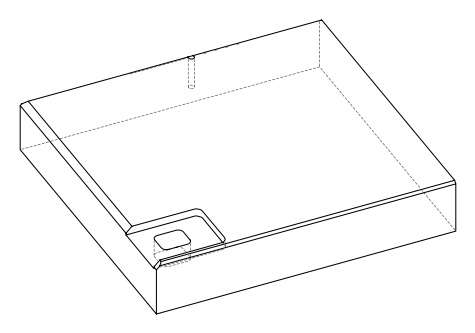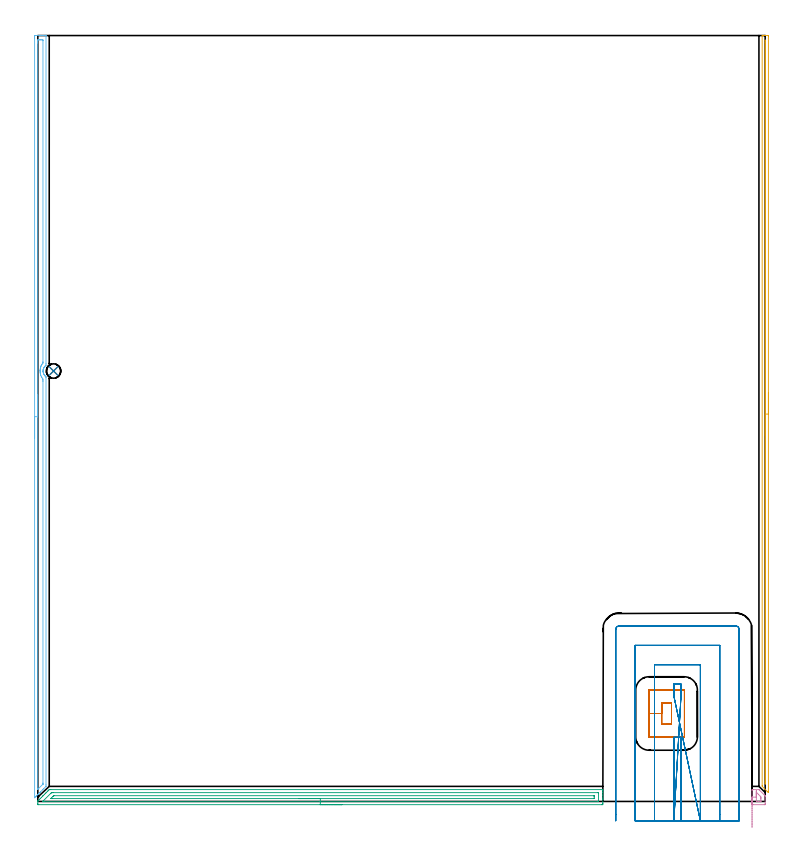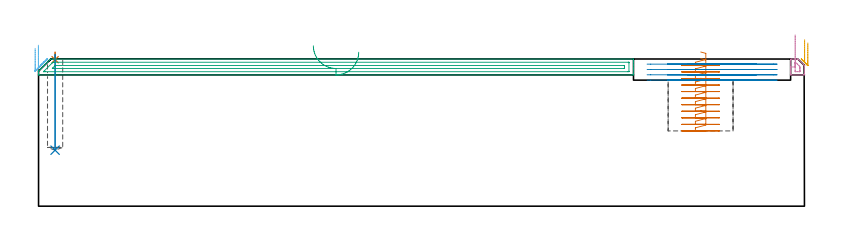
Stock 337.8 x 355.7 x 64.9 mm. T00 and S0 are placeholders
(PLAN: 8 operations, 3 tool changes, 30.1 min)
(1 SPOT_DRILL | STEP1POCKET | NXT0321_9005460120000 | 0.03 min | 0 mm3)
(2 DRILL_BLIND_HOLE_INTO_CENTER | STEP1POCKET | NXT0301_038 | 0.17 min | 1375 mm3)
(3 AREA_MILL | FG_CHAMFER_SURFACE | UGT0205_001 | 6.44 min | 6540 mm3)
(4 AREA_MILL_1 | FG_CHAMFER_SURFACE_1 | UGT0205_001 | 0.31 min | 258 mm3)
(5 AREA_MILL_2 | FG_CHAMFER_SURFACE_2 | UGT0205_001 | 5.74 min | 1470 mm3)
(6 AREA_MILL_3 | FG_CHAMFER_SURFACE_3 | UGT0205_001 | 5.83 min | 4922 mm3)
(7 MILL_RECTANGULAR_POCKET | POCKET_RECTANGULAR_STRAIGHT | NXT0201_011 | Follow Part, ap 3, ae 75% | 3.51 min | 29885 mm3)
(8 MILL_SLOT | SLOT_PARTIAL_RECTANGULAR | NXT0201_011 | Follow Part, ap 3, ae 75% | 8.1 min | 47185 mm3)
(TOOL NXT0321_9005460120000 | NC Spot Drill, 142deg, 12mm, Carbide, Uncoated | D12 PA142 FL30 Z2)
(TOOL NXT0301_038 | Carbide Drill 6.7mm [860.1-0670-034A1-MM 2214] | D6.7 PA140 FL53 Z2)
(TOOL UGT0205_001 | Chamfer Mill 20 x 3 x 45 deg. | D20 FL50 Z2)
(TOOL NXT0201_011 | ENDMILL 12mm [2P460-1200-NA 1630] | D12 FL38 Z6)
(OP 1 SPOT_DRILL)
G17 G21 G94 G90
T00 M6
G54
G17 G0 G90 X7.3 Y199.9 S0 M3
G43 Z74.9 H0
G94 G81 G98 Z64.612 F250. R67.9
G80
M5
M2
(OP 2 DRILL_BLIND_HOLE_INTO_CENTER)
G17 G21 G94 G90
T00 M6
G54
G17 G0 G90 X7.3 Y199.9 S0 M3
G43 Z74.9 H1
G94 G81 G98 Z24.7 F250. R66.9
G80
M5
M2
(OP 3 AREA_MILL)
G17 G21 G94 G90
T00 M6
G54
G17 G0 G90 X141.2 Y-1.5 S1061 M3
G43 Z74.9 H0
Z67.9
G94 G1 X141.162 Z67.029 F250.
X141.048 Z66.164
X140.859 Z65.312
X140.597 Z64.48
X140.263 Z63.674
X139.86 Z62.9
X139.392 Z62.164
X138.86 Z61.472
X138.271 Z60.829
X137.628 Z60.24
X136.936 Z59.709
X136.2 Z59.24
X135.426 Z58.837
X134.62 Z58.503
X133.788 Z58.241
X132.936 Z58.052
X132.072 Z57.938
X131.2 Z57.9
X0.399 Y-1.499 Z57.901
X0.184 Y-1.497 Z57.903
X0.003 Y-1.491 Z57.905
X0. Y-1.439 Z57.957
Y-1.078 Z58.317
Y-0.121 Z59.279
X0.01 Y0.203 Z59.602
X0.044 Y0.241 Z59.64
X0.184 Y0.385 Z59.783
X0.772 Y0.974 Z60.37
X1.115 Y1.316 Z60.715
X1.652 Y1.853 Z61.25
X2.239 Y2.44 Z61.839
X2.42 Y2.621 Z62.019
X2.531 Y2.733 Z62.13
X3.119 Y3.319 Z62.719
X3.704 Y3.905 Z63.303
X3.998 Y4.198 Z63.598
X4.656 Y4.856 Z64.255
X4.875 Y5.075 Z64.475
X5.103 Y5.303 Z64.703
X5.293 Y5.498 Z64.888
X5.997 Y5.5 Z64.9
X262.216
X262.39 Y5.498 Z64.889
X262.4 Y5.152 Z64.552
Y4.923 Z64.323
Y4.198 Z63.593
Y2.957 Z62.354
Y1.56 Z60.956
Y0.94 Z60.336
Y-0.819 Z58.578
X262.397 Y-1.078 Z58.319
X262.39 Y-1.492 Z57.905
X262.194 Y-1.496 Z57.902
X261.769 Y-1.5 Z57.9
X131.2
Y-0.086 Z59.314
X2.896
X2.42 Y-0.085 Z59.315
X2.303 Y-0.083 Z59.317
X2.201 Y-0.079 Z59.321
X2.184 Y-0.074 Z59.326
X2.187 Y-0.07 Z59.33
X2.235 Y-0.017 Z59.383
X2.288 Y0.038 Z59.438
X2.42 Y0.171 Z59.571
X5.997 Y3.747 Z63.147
X6.228 Y3.971 Z63.371
X6.326 Y4.064 Z63.464
X6.359 Y4.079 Z63.479
X6.405 Y4.081 Z63.481
X6.502 Y4.084 Z63.484
X6.892 Y4.086 Z63.486
X7.006
X260.095
X260.35 Y4.084 Z63.484
X260.381 Y4.082 Z63.482
X260.389 Y4.079 Z63.479
X260.393 Y4.072 Z63.472
X260.398 Y4.035 Z63.435
X260.399 Y4. Z63.4
X260.4 Y3.786 Z63.186
X260.399 Y0.13 Z59.53
X260.395 Y0.02 Z59.42
X260.39 Y-0.052 Z59.348
X260.385 Y-0.079 Z59.321
X259.865 Y-0.085 Z59.315
X131.2 Y-0.086 Z59.314
Y1.329 Z60.729
X6.892
X6.232 Y1.33 Z60.73
X6.168 Y1.332 Z60.732
X6.147 Y1.335 Z60.735
X6.066 Y1.355 Z60.755
X6.133 Y1.427 Z60.827
X6.262 Y1.56 Z60.96
X7.016 Y2.317 Z61.717
X7.141 Y2.44 Z61.84
X7.358 Y2.649 Z62.049
X7.374 Y2.663 Z62.063
X7.409 Y2.667 Z62.067
X7.472 Y2.67 Z62.07
X7.551 Y2.671 Z62.071
X258.27
X258.333 Y2.67 Z62.07
X258.374 Y2.667 Z62.067
X258.39 Y2.665 Z62.065
X258.391 Y2.644 Z62.044
X258.397 Y2.44 Z61.84
X258.399 Y2.235 Z61.635
X258.397 Y1.56 Z60.96
X258.394 Y1.361 Z60.761
X258.388 Y1.335 Z60.735
X258.367 Y1.333 Z60.733
X258.309 Y1.331 Z60.731
X258.191 Y1.329 Z60.729
X131.2
X130.328 Z60.767
X129.464 Z60.88
X128.612 Z61.069
X127.78 Z61.332
X126.974 Z61.665
X126.2 Z62.068
X125.464 Z62.537
X124.772 Z63.068
X124.129 Z63.657
X123.54 Z64.301
X123.008 Z64.993
X122.54 Z65.729
X122.137 Z66.502
X121.803 Z67.308
X121.541 Z68.14
X121.352 Z68.992
X121.238 Z69.857
X121.2 Z70.729
G0 Z74.9
M5
M2
(OP 4 AREA_MILL_1)
G17 G21 G94 G90
T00 M6
G54
G17 G0 G90 X331.7 Y-12.142 S1061 M3
G43 Z74.9 H0
Z61.4
G94 G1 Y-11.499 Z60.811 F250.
Y-10.807 Z60.28
Y-10.071 Z59.811
Y-9.297 Z59.408
Y-8.491 Z59.074
Y-7.659 Z58.812
Y-6.808 Z58.623
Y-5.943 Z58.509
Y-5.071 Z58.471
Y-4.2 Z58.509
Y-3.335 Z58.623
Y-2.483 Z58.812
Y-1.651 Z59.074
Y-0.845 Z59.408
Y-0.071 Z59.811
Y0.665 Z60.279
Y1.357 Z60.811
Y2. Z61.4
Y5.103 Z64.503
X331.71 Y5.493 Z64.893
X332.114 Y5.5 Z64.9
X334.75
X334.895 Y5.496 Z64.89
X335.03 Y5.371 Z64.77
X337.386 Y3.014 Z62.414
X337.59 Y2.811 Z62.208
X337.667 Y2.733 Z62.128
X337.79 Y2.605 Z62.001
X337.8 Y2.457 Z61.857
Y-1.026 Z58.374
X337.793 Y-1.493 Z57.907
X337.596 Y-1.497 Z57.903
X337.386 Y-1.5 Z57.9
X332.114
X331.706 Y-1.491 Z57.904
X331.703 Y-1.489 Z57.906
X331.701 Y-1.078 Z58.316
X331.7 Y-0.25 Z59.15
Y2. Z61.4
X333.7
Y3.319 Z62.719
Y3.49 Z62.89
X333.703 Y3.662 Z63.062
X333.71 Y4.004 Z63.404
X333.713 Y4.08 Z63.48
X333.729 Y4.081 Z63.481
X333.775 Y4.079 Z63.479
X333.871 Y4.072 Z63.472
X334.631 Y3.319 Z62.719
X334.75 Y3.2 Z62.6
X335.51 Y2.44 Z61.84
X335.629 Y2.319 Z61.719
X335.771 Y2.167 Z61.567
X335.79 Y1.903 Z61.303
X335.798 Y1.73 Z61.13
X335.8 Y1.56 Z60.96
Y1.389 Z60.789
Y0.681 Z60.081
Y0.51 Z59.91
X335.797 Y0.338 Z59.738
X335.79 Y-0.004 Z59.396
X335.787 Y-0.08 Z59.32
X335.771 Y-0.081 Z59.319
X335.724 Y-0.084 Z59.316
X335.629 Y-0.085 Z59.315
X335.516 Y-0.086 Z59.314
X334.637
X333.871 Y-0.085 Z59.315
X333.776 Y-0.084 Z59.316
X333.729 Y-0.081 Z59.319
X333.713 Y-0.08 Z59.32
X333.71 Y-0.004 Z59.396
X333.703 Y0.338 Z59.738
X333.7 Y0.51 Z59.91
Y2. Z61.4
Y2.589 Z62.043
Y3.12 Z62.735
Y3.589 Z63.471
Y3.992 Z64.245
Y4.326 Z65.051
Y4.588 Z65.883
Y4.777 Z66.735
Y4.891 Z67.599
Y4.929 Z68.471
Y4.891 Z69.343
Y4.777 Z70.207
Y4.588 Z71.059
Y4.326 Z71.891
Y3.992 Z72.697
Y3.589 Z73.471
Y3.12 Z74.207
Y2.589 Z74.899
Y2. Z75.542
M5
M2
(OP 5 AREA_MILL_2)
G17 G21 G94 G90
T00 M6
G54
G17 G0 G90 X339.3 Y189.9 S1061 M3
G43 Z74.9 H0
Z72.
G94 G1 Y189.862 Z71.128 F250.
Y189.748 Z70.264
Y189.559 Z69.412
Y189.297 Z68.58
Y188.963 Z67.774
Y188.56 Z67.
Y188.092 Z66.264
Y187.56 Z65.572
Y186.971 Z64.929
Y186.328 Z64.34
Y185.636 Z63.809
Y184.9 Z63.34
Y184.126 Z62.937
Y183.32 Z62.603
Y182.488 Z62.341
Y181.637 Z62.152
Y180.772 Z62.038
Y179.9 Z62.
Y4.348
X339.295 Y4.128 Z62.003
X339.293 Y4.118 Z62.005
X339.271 Y4.128 Z62.027
X338.924 Y4.476 Z62.375
X338.739 Y4.659 Z62.557
X336.497 Y6.903 Z64.801
X336.406 Y6.998 Z64.892
X336.4 Y7.405 Z64.9
Y355.523
X336.403 Y355.69 Z64.888
X336.444 Y355.694 Z64.847
X336.844 Y355.7 Z64.456
X337.146 Z64.153
X337.85 Z63.445
X339.091 Z62.206
X339.291 Y355.698 Z62.005
X339.3 Y355.241 Z62.
Y179.9
X337.886 Z63.414
Y9.157
X337.882 Y8.299 Z63.418
X337.881 Y8.268 Z63.419
X337.85 Y8.053 Z63.45
X337.82 Y8.299 Z63.48
X337.817 Y8.332 Z63.483
X337.814 Y9.193 Z63.486
Y352.431
X337.817 Y353.289 Z63.483
X337.818 Y353.321 Z63.482
X337.85 Y353.625 Z63.45
X337.882 Y353.289 Z63.418
X337.884 Y353.255 Z63.416
X337.886 Y352.395 Z63.414
Y179.9
Y179.028 Z63.452
Y178.164 Z63.566
Y177.312 Z63.755
Y176.48 Z64.017
Y175.674 Z64.351
Y174.9 Z64.754
Y174.164 Z65.223
Y173.472 Z65.754
Y172.829 Z66.343
Y172.24 Z66.986
Y171.709 Z67.679
Y171.24 Z68.414
Y170.837 Z69.188
Y170.503 Z69.994
Y170.241 Z70.826
Y170.052 Z71.678
Y169.938 Z72.543
Y169.9 Z73.414
G0 Z74.9
M5
M2
(OP 6 AREA_MILL_3)
G17 G21 G94 G90
T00 M6
G54
G17 G0 G90 X-1.5 Y168.7 S1061 M3
G43 Z74.9 H0
Z69.6
G94 G1 Y168.738 Z68.728 F250.
Y168.852 Z67.864
Y169.041 Z67.012
Y169.303 Z66.18
Y169.637 Z65.374
Y170.04 Z64.6
Y170.508 Z63.864
Y171.04 Z63.172
Y171.629 Z62.529
Y172.272 Z61.94
Y172.964 Z61.409
Y173.7 Z60.94
Y174.474 Z60.537
Y175.28 Z60.203
Y176.112 Z59.941
Y176.963 Z59.752
Y177.828 Z59.638
Y178.7 Z59.6
Y354.646
X-1.499 Y355.086 Z59.601
X-1.494 Y355.533 Z59.603
X-1.491 Y355.69 Z59.605
X-1.053 Y355.7 Z60.043
X0.709 Z61.804
X1.259 Z62.356
X1.591 Z62.687
X2.141 Z63.237
X2.472 Z63.567
X3.464 Z64.564
X3.798 Y355.694 Z64.888
Y355.693 Z64.889
X3.8 Y355.532 Z64.9
Y203.26
X3.795 Y202.59 Z64.894
X3.794 Y202.583
X3.527 Y202.354 Z64.626
X3.299 Y202.114 Z64.398
X3.273 Y202.083 Z64.372
X3.088 Y201.858 Z64.186
X3.059 Y201.814 Z64.157
X2.96 Y201.665 Z64.058
X2.843 Y201.462 Z63.941
X2.789 Y201.349 Z63.887
X2.74 Y201.246 Z63.838
X2.692 Y201.125 Z63.79
X2.653 Y201.025 Z63.75
X2.581 Y200.799 Z63.679
X2.529 Y200.581 Z63.623
X2.526 Y200.569 Z63.62
X2.514 Y200.502 Z63.609
X2.507 Y200.453 Z63.599
X2.496 Y200.396 Z63.59
X2.487 Y200.347 Z63.583
X2.462 Y200.125 Z63.561
X2.458 Y199.901 Z63.548
Y199.89
X2.461 Y199.81 Z63.552
X2.464 Y199.677 Z63.56
X2.472 Y199.587 Z63.571
X2.473 Y199.571 Z63.573
X2.487 Y199.45 Z63.585
X2.525 Y199.241 Z63.618
X2.528 Y199.225 Z63.621
X2.571 Y199.04 Z63.668
X2.58 Y199.003 Z63.677
X2.646 Y198.795 Z63.742
X2.649 Y198.784 Z63.745
X2.719 Y198.607 Z63.817
X2.736 Y198.562 Z63.835
X2.765 Y198.502 Z63.864
X2.84 Y198.346 Z63.937
X2.958 Y198.138 Z64.056
X3.059 Y197.983 Z64.157
X3.088 Y197.938 Z64.187
X3.123 Y197.891 Z64.222
X3.214 Y197.784 Z64.313
X3.304 Y197.677 Z64.403
X3.353 Y197.627 Z64.452
X3.501 Y197.475 Z64.6
X3.793 Y197.217 Z64.893
X3.794 Y197.209 Z64.894
X3.8 Y197.008 Z64.9
Y7.673
X3.795 Y7.003 Z64.894
X3.794 Y6.995
X2.688 Y5.887 Z63.786
X2.241 Y5.44 Z63.34
X1.199 Y4.399 Z62.298
X1.003 Y4.202 Z62.101
X0.902 Y4.101 Z62.
X0.341 Y3.541 Z61.44
X0.122 Y3.32 Z61.219
X0.009 Y3.207 Z61.106
X-0.517 Y2.683 Z60.582
X-0.759 Y2.439 Z60.337
X-0.884 Y2.314 Z60.213
X-1.332 Y1.868 Z59.767
X-1.493 Y1.716 Z59.606
X-1.499 Y1.713 Z59.6
X-1.5 Y178.7
X-0.086 Z61.014
Y352.319
X-0.085 Y353.211 Z61.015
X-0.083 Y353.299 Z61.017
X-0.074 Y353.69 Z61.026
X0.317 Y353.697 Z61.417
X0.709 Y353.699 Z61.809
X1.196 Y353.7 Z62.296
X1.591 Y353.699 Z62.691
X2.08 Y353.696 Z63.18
X2.288 Y353.69 Z63.388
X2.379 Y353.665 Z63.479
X2.384 Y353.388 Z63.484
X2.385 Y353.299 Z63.485
Y204.153
X2.38 Y203.75 Z63.48
X2.379 Y203.654 Z63.479
X2.334 Y203.591 Z63.434
X2.254 Y203.481 Z63.354
X2.088 Y203.26 Z63.188
X1.889 Y202.957 Z62.989
X1.591 Y202.412 Z62.691
X1.576 Y202.382 Z62.676
X1.569 Y202.367 Z62.669
X1.426 Y202.002 Z62.526
X1.334 Y201.734 Z62.434
X1.256 Y201.474 Z62.356
X1.153 Y201.024 Z62.253
X1.087 Y200.581 Z62.187
X1.054 Y200.27 Z62.154
X1.052 Y200.234 Z62.152
X1.046 Y199.967 Z62.146
X1.052 Y199.688 Z62.152
X1.077 Y199.315 Z62.177
X1.108 Y199.045 Z62.208
X1.15 Y198.795 Z62.25
X1.288 Y198.209 Z62.388
X1.386 Y197.901 Z62.486
X1.591 Y197.404 Z62.691
X1.794 Y197.008 Z62.894
X1.869 Y196.876 Z62.969
X2.148 Y196.443 Z63.248
X2.374 Y196.156 Z63.474
X2.379 Y196.115 Z63.479
X2.385 Y195.31 Z63.485
Y195.222
X2.386 Y8.566 Z63.486
X2.383 Y8.163 Z63.483
X2.381 Y8.063 Z63.481
X2.379 Y8.042 Z63.479
X2.369 Y8.027 Z63.469
X2.343 Y7.996 Z63.443
X2.249 Y7.899 Z63.349
X0.031 Y5.682 Z61.131
X-0.057 Y5.598 Z61.043
X-0.074 Y5.586 Z61.026
X-0.079 Y5.585 Z61.021
X-0.08 Y5.619 Z61.02
X-0.085 Y5.799 Z61.015
X-0.086 Y178.7 Z61.014
Y179.572 Z61.052
Y180.436 Z61.166
Y181.288 Z61.355
Y182.12 Z61.617
Y182.926 Z61.951
Y183.7 Z62.354
Y184.436 Z62.823
Y185.128 Z63.354
Y185.771 Z63.943
Y186.36 Z64.586
Y186.891 Z65.278
Y187.36 Z66.014
Y187.763 Z66.788
Y188.097 Z67.594
Y188.359 Z68.426
Y188.548 Z69.278
Y188.662 Z70.143
Y188.7 Z71.014
G0 Z74.9
M5
M2
(OP 7 MILL_RECTANGULAR_POCKET)
G17 G21 G94 G90
T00 M6
G54
G17 G0 G90 X292.064 Y35.8 S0 M3
G43 Z75.002 H1
Z68.002
G94 G1 X294.3 Z67.403 F250.
Y45.9 Z64.697
X289.7 Z63.464
Y40.85 Z62.111
Y35.8 F500.
X294.3
Y45.9
X289.7
Y40.85
X283.7
Y30.
G3 X283.9 Y29.8 R0.2
G1 X300.1
G3 X300.3 Y30. R0.2
G1 Y51.7
G3 X300.1 Y51.9 R0.2
G1 X283.9
G3 X283.7 Y51.7 R0.2
G1 Y40.85
Y39.85
G0 X292.064 Y35.8 Z65.111
G1 X294.3 Z64.512 F250.
Y45.9 Z61.806
X289.7 Z60.573
Y40.85 Z59.22
Y35.8 F500.
X294.3
Y45.9
X289.7
Y40.85
X283.7
Y30.
G3 X283.9 Y29.8 R0.2
G1 X300.1
G3 X300.3 Y30. R0.2
G1 Y51.7
G3 X300.1 Y51.9 R0.2
G1 X283.9
G3 X283.7 Y51.7 R0.2
G1 Y40.85
Y39.85
G0 X292.064 Y35.8 Z62.22
G1 X294.3 Z61.621 F250.
Y45.9 Z58.914
X289.7 Z57.682
Y40.85 Z56.329
Y35.8 F500.
X294.3
Y45.9
X289.7
Y40.85
X283.7
Y30.
G3 X283.9 Y29.8 R0.2
G1 X300.1
G3 X300.3 Y30. R0.2
G1 Y51.7
G3 X300.1 Y51.9 R0.2
G1 X283.9
G3 X283.7 Y51.7 R0.2
G1 Y40.85
Y39.85
G0 X292.064 Y35.8 Z59.329
G1 X294.3 Z58.73 F250.
Y45.9 Z56.023
X289.7 Z54.791
Y40.85 Z53.438
Y35.8 F500.
X294.3
Y45.9
X289.7
Y40.85
X283.7
Y30.
G3 X283.9 Y29.8 R0.2
G1 X300.1
G3 X300.3 Y30. R0.2
G1 Y51.7
G3 X300.1 Y51.9 R0.2
G1 X283.9
G3 X283.7 Y51.7 R0.2
G1 Y40.85
Y39.85
G0 X292.064 Y35.8 Z56.438
G1 X294.3 Z55.839 F250.
Y45.9 Z53.132
X289.7 Z51.9
Y40.85 Z50.547
Y35.8 F500.
X294.3
Y45.9
X289.7
Y40.85
X283.7
Y30.
G3 X283.9 Y29.8 R0.2
G1 X300.1
G3 X300.3 Y30. R0.2
G1 Y51.7
G3 X300.1 Y51.9 R0.2
G1 X283.9
G3 X283.7 Y51.7 R0.2
G1 Y40.85
Y39.85
G0 X292.064 Y35.8 Z53.547
G1 X294.3 Z52.947 F250.
Y45.9 Z50.241
X289.7 Z49.009
Y40.85 Z47.655
Y35.8 F500.
X294.3
Y45.9
X289.7
Y40.85
X283.7
Y30.
G3 X283.9 Y29.8 R0.2
G1 X300.1
G3 X300.3 Y30. R0.2
G1 Y51.7
G3 X300.1 Y51.9 R0.2
G1 X283.9
G3 X283.7 Y51.7 R0.2
G1 Y40.85
Y39.85
G0 X292.064 Y35.8 Z50.655
G1 X294.3 Z50.056 F250.
Y45.9 Z47.35
X289.7 Z46.118
Y40.85 Z44.764
Y35.8 F500.
X294.3
Y45.9
X289.7
Y40.85
X283.7
Y30.
G3 X283.9 Y29.8 R0.2
G1 X300.1
G3 X300.3 Y30. R0.2
G1 Y51.7
G3 X300.1 Y51.9 R0.2
G1 X283.9
G3 X283.7 Y51.7 R0.2
G1 Y40.85
Y39.85
G0 X292.064 Y35.8 Z47.764
G1 X294.3 Z47.165 F250.
Y45.9 Z44.459
X289.7 Z43.226
Y40.85 Z41.873
Y35.8 F500.
X294.3
Y45.9
X289.7
Y40.85
X283.7
Y30.
G3 X283.9 Y29.8 R0.2
G1 X300.1
G3 X300.3 Y30. R0.2
G1 Y51.7
G3 X300.1 Y51.9 R0.2
G1 X283.9
G3 X283.7 Y51.7 R0.2
G1 Y40.85
Y39.85
G0 X292.064 Y35.8 Z44.873
G1 X294.3 Z44.274 F250.
Y45.9 Z41.568
X289.7 Z40.335
Y40.85 Z38.982
Y35.8 F500.
X294.3
Y45.9
X289.7
Y40.85
X283.7
Y30.
G3 X283.9 Y29.8 R0.2
G1 X300.1
G3 X300.3 Y30. R0.2
G1 Y51.7
G3 X300.1 Y51.9 R0.2
G1 X283.9
G3 X283.7 Y51.7 R0.2
G1 Y40.85
Y39.85
G0 X292.064 Y35.8 Z41.982
G1 X294.3 Z41.383 F250.
Y45.9 Z38.677
X289.7 Z37.444
Y40.85 Z36.091
Y35.8 F500.
X294.3
Y45.9
X289.7
Y40.85
X283.7
Y30.
G3 X283.9 Y29.8 R0.2
G1 X300.1
G3 X300.3 Y30. R0.2
G1 Y51.7
G3 X300.1 Y51.9 R0.2
G1 X283.9
G3 X283.7 Y51.7 R0.2
G1 Y40.85
Y39.85
G0 X292.064 Y35.8 Z39.091
G1 X294.3 Z38.492 F250.
Y45.9 Z35.786
X289.7 Z34.553
Y40.85 Z33.2
Y35.8 F500.
X294.3
Y45.9
X289.7
Y40.85
X283.7
Y30.
G3 X283.9 Y29.8 R0.2
G1 X300.1
G3 X300.3 Y30. R0.2
G1 Y51.7
G3 X300.1 Y51.9 R0.2
G1 X283.9
G3 X283.7 Y51.7 R0.2
G1 Y40.85
Y39.85
G0 Z75.002
M5
M2
(OP 8 MILL_SLOT)
G17 G21 G94 G90
T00 M6
G54
G17 G0 G90 X298.7 Y-9. S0 M3
G43 Z75.002 H1
Z62.651
G94 G1 Y-6. F250.
Y29.8 F500.
X295.4
Y-6.
Y-9. F250.
X298.7 Y48.9 F500.
Y51.9 F250.
Y54.5 F500.
X295.4
Y51.9
Y48.9 F250.
X307.7 Y-9. F500.
Y-6. F250.
Y63.5 F500.
X286.4
Y51.9
Y48.9 F250.
Y32.8 F500.
Y29.8 F250.
Y-6. F500.
Y-9. F250.
X316.7
Y-6.
Y72.5 F500.
X277.4
Y-6.
Y-9. F250.
X325.7 Y-8.999
Y-5.999
Y79.9 F500.
G3 X324.1 Y81.5 R1.6
G1 X270.
G3 X268.4 Y79.9 R1.6
G1 Y-5.999
Y-8.999 F250.
G0 X298.7 Y-9. Z60.301
G1 Y-6.
Y29.8 F500.
X295.4
Y-6.
Y-9. F250.
X298.7 Y48.9 F500.
Y51.9 F250.
Y54.5 F500.
X295.4
Y51.9
Y48.9 F250.
X307.7 Y-9. F500.
Y-6. F250.
Y63.5 F500.
X286.4
Y51.9
Y48.9 F250.
Y32.8 F500.
Y29.8 F250.
Y-6. F500.
Y-9. F250.
X316.7
Y-6.
Y72.5 F500.
X277.4
Y-6.
Y-9. F250.
X325.7
Y-6.
Y79.9 F500.
G3 X324.1 Y81.5 R1.6
G1 X270.
G3 X268.4 Y79.9 R1.6
G1 Y-6.
Y-9. F250.
G0 X298.7 Z57.95
G1 Y-6.
Y29.8 F500.
X295.4
Y-6.
Y-9. F250.
X298.7 Y48.9 F500.
Y51.9 F250.
Y54.5 F500.
X295.4
Y51.9
Y48.9 F250.
X307.7 Y-9. F500.
Y-6. F250.
Y63.5 F500.
X286.4
Y51.9
Y48.9 F250.
Y32.8 F500.
Y29.8 F250.
Y-6. F500.
Y-9. F250.
X316.7
Y-6.
Y72.5 F500.
X277.4
Y-6.
Y-9. F250.
X325.7
Y-6.
Y79.9 F500.
G3 X324.1 Y81.5 R1.6
G1 X270.
G3 X268.4 Y79.9 R1.6
G1 Y-6.
Y-9. F250.
G0 X298.7 Z55.6
G1 Y-6.
Y29.8 F500.
X295.4
Y-6.
Y-9. F250.
X298.7 Y48.9 F500.
Y51.9 F250.
Y54.5 F500.
X295.4
Y51.9
Y48.9 F250.
X307.7 Y-9. F500.
Y-6. F250.
Y63.5 F500.
X286.4
Y51.9
Y48.9 F250.
Y32.8 F500.
Y29.8 F250.
Y-6. F500.
Y-9. F250.
X316.7
Y-6.
Y72.5 F500.
X277.4
Y-6.
Y-9. F250.
X325.7
Y-6.
Y79.9 F500.
G3 X324.1 Y81.5 R1.6
G1 X270.
G3 X268.4 Y79.9 R1.6
G1 Y-6.
Y-9. F250.
G0 Z75.002
M5
M2
